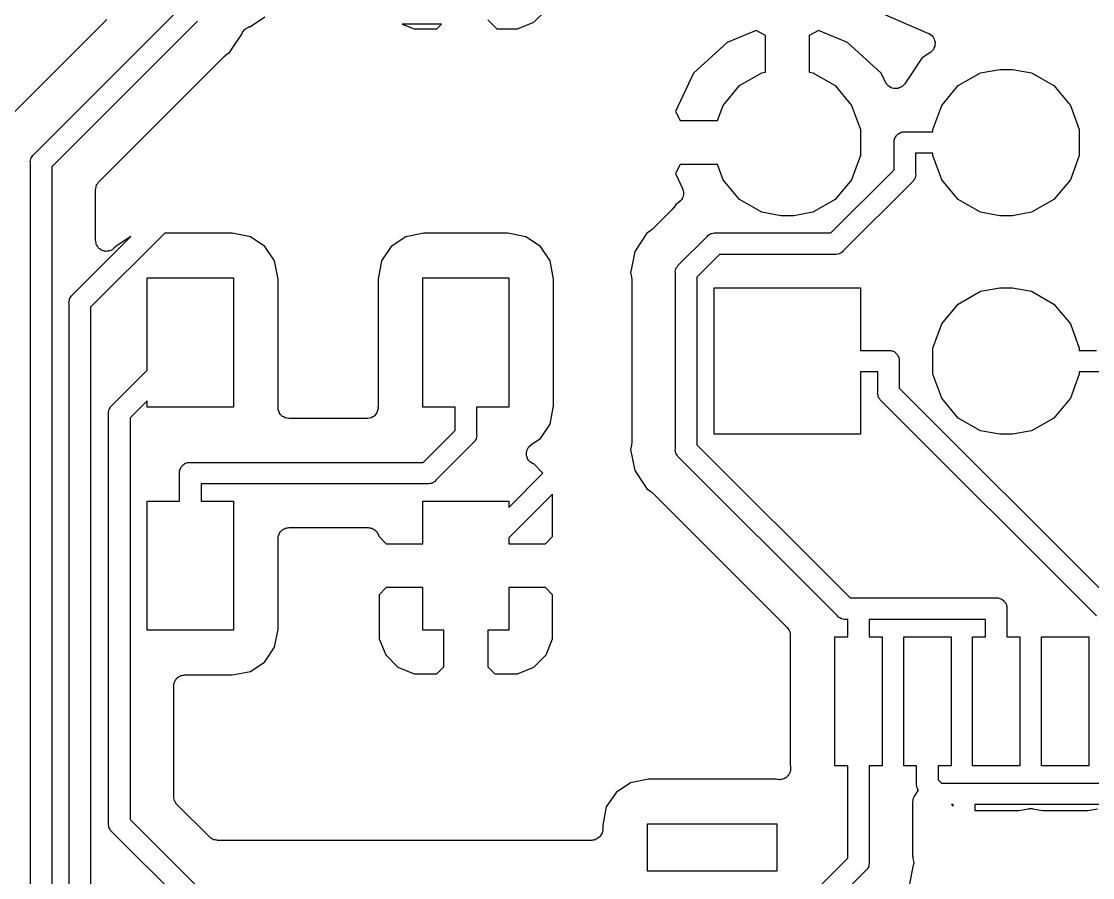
# Model space of a CAD drawing. Extents: x 10 to 287, y -200 to -10.
# Drawn here: x 139.31 to 151.75, y -108.36 to -98.42 of the extents above; entities that cross this region are included whole.
import ezdxf

# ---------------------------------------------------------------- set-up
doc = ezdxf.new("R2010")
doc.units = 0
doc.header["$MEASUREMENT"] = 0
doc.layers.add('BLACK', color=7, linetype='CONTINUOUS')

msp = doc.modelspace()

# ---------------------------------------------------------------- linework, layer by layer
at = {"layer": 'BLACK', "linetype": 'CONTINUOUS'}
for p, q in [((139.458, -99.9609), (141.15, -98.2685)), ((149.118, -98.2386), (149.849, -98.5544)), ((140.307, -98.393), (139.147, -99.5527)), ((141.973, -98.4735), (142.141, -98.3612)), ((144.729, -98.3975), (144.834, -98.503)), ((145.263, -98.4257), (145.406, -98.2828)), ((141.36, -98.4125), (139.667, -100.105)), ((141.886, -98.5329), (141.891, -98.5266)), ((141.891, -98.5266), (141.895, -98.5193)), ((141.895, -98.5193), (141.906, -98.5102)), ((141.906, -98.5102), (141.915, -98.4997)), ((141.915, -98.4997), (141.922, -98.4957)), ((141.922, -98.4957), (141.929, -98.4902)), ((141.929, -98.4902), (141.942, -98.4852)), ((141.942, -98.4852), (141.954, -98.4785)), ((141.954, -98.4785), (141.962, -98.4772)), ((141.962, -98.4772), (141.97, -98.4742)), ((141.97, -98.4742), (141.973, -98.4735)), ((143.735, -98.4453), (143.874, -98.503)), ((144.194, -98.4453), (143.735, -98.4453)), ((143.874, -98.503), (144.137, -98.503)), ((144.137, -98.503), (144.194, -98.4453)), ((144.834, -98.503), (145.076, -98.503)), ((145.076, -98.503), (145.263, -98.4257)), ((147.846, -98.5207), (147.511, -98.6592)), ((147.955, -98.5784), (147.846, -98.5207)), ((148.572, -98.5207), (148.463, -98.5784)), ((148.907, -98.6592), (148.572, -98.5207)), ((141.762, -98.7305), (141.873, -98.5643)), ((141.873, -98.5643), (141.874, -98.558)), ((141.874, -98.558), (141.881, -98.5458)), ((141.881, -98.5458), (141.886, -98.5329)), ((147.955, -99.0037), (147.955, -98.5784)), ((148.463, -98.5784), (148.463, -99.0037)), ((149.849, -98.5544), (149.852, -98.5562)), ((149.852, -98.5562), (149.855, -98.5571)), ((149.855, -98.5571), (149.87, -98.5683)), ((149.87, -98.5683), (149.886, -98.5787)), ((149.886, -98.5787), (149.888, -98.5813)), ((149.888, -98.5813), (149.89, -98.5832)), ((149.89, -98.5832), (149.901, -98.5989)), ((149.901, -98.5989), (149.912, -98.614)), ((149.912, -98.614), (149.913, -98.6171)), ((149.913, -98.6171), (149.915, -98.6198)), ((149.915, -98.6198), (149.919, -98.6382)), ((149.919, -98.6382), (149.925, -98.6563)), ((141.689, -98.805), (141.731, -98.7767)), ((141.731, -98.7767), (141.762, -98.7305)), ((141.762, -98.7305), (141.762, -98.7305)), ((147.511, -98.6592), (147.118, -99.0175)), ((149.3, -99.0175), (148.907, -98.6592)), ((149.869, -98.7766), (149.77, -98.8429)), ((149.872, -98.7743), (149.869, -98.7766)), ((149.874, -98.7729), (149.872, -98.7743)), ((149.887, -98.7592), (149.874, -98.7729)), ((149.901, -98.7461), (149.887, -98.7592)), ((149.903, -98.7432), (149.901, -98.7461)), ((149.905, -98.7408), (149.903, -98.7432)), ((149.912, -98.7235), (149.905, -98.7408)), ((149.921, -98.7065), (149.912, -98.7235)), ((149.922, -98.7003), (149.921, -98.7033)), ((149.921, -98.7033), (149.921, -98.7065)), ((149.923, -98.6815), (149.922, -98.7003)), ((149.925, -98.6627), (149.923, -98.6815)), ((149.925, -98.6563), (149.925, -98.6595)), ((149.925, -98.6595), (149.925, -98.6627)), ((141.115, -99.3753), (141.67, -98.8208)), ((141.67, -98.8208), (141.68, -98.8137)), ((141.68, -98.8137), (141.689, -98.805)), ((149.77, -98.8429), (149.572, -99.139)), ((147.118, -99.0175), (146.909, -99.462)), ((147.654, -99.1608), (147.914, -99.0109)), ((147.914, -99.0109), (147.955, -99.0037)), ((148.463, -99.0037), (148.504, -99.0109)), ((148.504, -99.0109), (148.764, -99.1608)), ((149.349, -99.1228), (149.3, -99.0175)), ((150.194, -99.1608), (150.454, -99.0109)), ((150.454, -99.0109), (150.675, -98.972)), ((150.675, -98.972), (150.823, -98.972)), ((150.823, -98.972), (151.044, -99.0109)), ((151.044, -99.0109), (151.304, -99.1608)), ((149.36, -99.1374), (149.349, -99.1228)), ((149.369, -99.1526), (149.36, -99.1374)), ((149.566, -99.1479), (149.553, -99.1589)), ((149.568, -99.143), (149.566, -99.1479)), ((149.572, -99.139), (149.568, -99.143)), ((147.462, -99.3904), (147.654, -99.1608)), ((148.764, -99.1608), (148.956, -99.3904)), ((149.372, -99.1553), (149.369, -99.1526)), ((149.375, -99.1589), (149.372, -99.1553)), ((149.389, -99.1691), (149.375, -99.1589)), ((149.403, -99.1802), (149.389, -99.1691)), ((149.407, -99.1816), (149.403, -99.1802)), ((149.411, -99.1841), (149.407, -99.1816)), ((149.428, -99.1887), (149.411, -99.1841)), ((149.445, -99.1944), (149.428, -99.1887)), ((149.449, -99.1943), (149.445, -99.1944)), ((149.454, -99.1954), (149.449, -99.1943)), ((149.458, -99.195), (149.454, -99.1954)), ((149.467, -99.1942), (149.458, -99.1952)), ((149.458, -99.1952), (149.458, -99.195)), ((149.471, -99.1938), (149.467, -99.1942)), ((149.489, -99.1934), (149.471, -99.1938)), ((149.491, -99.193), (149.489, -99.1934)), ((149.495, -99.1917), (149.491, -99.193)), ((149.498, -99.1914), (149.495, -99.1917)), ((149.499, -99.1907), (149.498, -99.1914)), ((149.502, -99.1904), (149.499, -99.1907)), ((149.517, -99.183), (149.502, -99.1904)), ((149.532, -99.177), (149.517, -99.183)), ((149.537, -99.1733), (149.532, -99.177)), ((149.542, -99.1708), (149.537, -99.1733)), ((149.553, -99.1589), (149.542, -99.1708)), ((150.002, -99.3904), (150.194, -99.1608)), ((151.304, -99.1608), (151.496, -99.3904)), ((140.212, -100.278), (141.115, -99.3753)), ((147.397, -99.568), (147.462, -99.3904)), ((148.956, -99.3904), (149.059, -99.6721)), ((149.899, -99.6721), (150.002, -99.3904)), ((151.496, -99.3904), (151.599, -99.6721)), ((146.909, -99.462), (146.965, -99.568)), ((146.965, -99.568), (147.397, -99.568)), ((149.059, -99.6721), (149.059, -99.9719)), ((149.454, -99.7786), (149.46, -99.769)), ((149.46, -99.769), (149.464, -99.7585)), ((149.464, -99.7585), (149.471, -99.75)), ((149.471, -99.75), (149.476, -99.7404)), ((149.476, -99.7404), (149.485, -99.7333)), ((149.485, -99.7333), (149.492, -99.7248)), ((149.492, -99.7248), (149.502, -99.7192)), ((149.502, -99.7192), (149.51, -99.7121)), ((149.51, -99.7121), (149.521, -99.7083)), ((149.521, -99.7083), (149.53, -99.7027)), ((149.53, -99.7027), (149.541, -99.7008)), ((149.541, -99.7008), (149.552, -99.697)), ((149.552, -99.697), (149.899, -99.697)), ((149.899, -99.697), (149.899, -99.6721)), ((151.599, -99.6721), (151.599, -99.9719)), ((149.449, -99.8), (149.452, -99.7895)), ((149.449, -99.8111), (149.449, -99.8)), ((149.449, -100.138), (149.449, -99.8111)), ((149.452, -99.7895), (149.454, -99.7786)), ((139.42, -100.026), (139.423, -100.01)), ((139.423, -100.01), (139.426, -100.005)), ((139.426, -100.005), (139.427, -99.9996)), ((139.427, -99.9996), (139.437, -99.986)), ((139.437, -99.986), (139.445, -99.9716)), ((139.445, -99.9716), (139.458, -99.9609)), ((149.059, -99.9719), (148.956, -100.254)), ((149.899, -99.947), (149.699, -99.947)), ((149.699, -99.947), (149.699, -100.184)), ((149.899, -99.9719), (149.899, -99.947)), ((150.002, -100.254), (149.899, -99.9719)), ((151.599, -99.9719), (151.496, -100.254)), ((139.416, -100.042), (139.42, -100.026)), ((139.417, -100.059), (139.416, -100.042)), ((139.417, -113.024), (139.417, -100.059)), ((139.667, -100.105), (139.667, -112.978)), ((146.965, -100.076), (146.909, -100.182)), ((147.397, -100.076), (146.965, -100.076)), ((147.462, -100.254), (147.397, -100.076)), ((148.714, -100.872), (149.449, -100.138)), ((146.909, -100.182), (146.992, -100.358)), ((147.654, -100.483), (147.462, -100.254)), ((148.956, -100.254), (148.764, -100.483)), ((149.679, -100.257), (149.671, -100.271)), ((149.689, -100.243), (149.679, -100.257)), ((149.69, -100.238), (149.689, -100.243)), ((149.693, -100.233), (149.69, -100.238)), ((149.696, -100.216), (149.693, -100.233)), ((149.7, -100.2), (149.696, -100.216)), ((149.699, -100.184), (149.7, -100.2)), ((150.194, -100.483), (150.002, -100.254)), ((151.496, -100.254), (151.304, -100.483)), ((140.175, -100.368), (140.176, -100.362)), ((140.175, -100.96), (140.175, -100.368)), ((140.176, -100.357), (140.18, -100.341)), ((140.176, -100.362), (140.176, -100.357)), ((140.18, -100.341), (140.183, -100.325)), ((140.183, -100.325), (140.186, -100.32)), ((140.186, -100.32), (140.187, -100.314)), ((140.187, -100.314), (140.197, -100.301)), ((140.197, -100.301), (140.205, -100.286)), ((140.205, -100.286), (140.209, -100.283)), ((140.209, -100.283), (140.212, -100.278)), ((146.992, -100.358), (146.993, -100.36)), ((146.993, -100.36), (146.993, -100.361)), ((146.993, -100.361), (146.998, -100.381)), ((146.998, -100.381), (147.004, -100.401)), ((149.658, -100.282), (148.858, -101.082)), ((149.671, -100.271), (149.658, -100.282)), ((146.948, -100.518), (146.913, -100.541)), ((146.949, -100.517), (146.948, -100.518)), ((146.95, -100.516), (146.949, -100.517)), ((146.965, -100.502), (146.95, -100.516)), ((146.98, -100.488), (146.965, -100.502)), ((146.981, -100.485), (146.98, -100.486)), ((146.98, -100.486), (146.98, -100.488)), ((146.99, -100.466), (146.981, -100.485)), ((146.999, -100.448), (146.99, -100.466)), ((147, -100.445), (146.999, -100.446)), ((146.999, -100.446), (146.999, -100.448)), ((147.002, -100.424), (147, -100.445)), ((147.004, -100.404), (147.002, -100.424)), ((147.004, -100.401), (147.004, -100.403)), ((147.004, -100.403), (147.004, -100.404)), ((147.914, -100.633), (147.654, -100.483)), ((148.764, -100.483), (148.504, -100.633)), ((150.454, -100.633), (150.194, -100.483)), ((151.304, -100.483), (151.044, -100.633)), ((146.869, -100.603), (146.639, -100.833)), ((146.876, -100.592), (146.869, -100.603)), ((146.885, -100.583), (146.876, -100.592)), ((146.913, -100.541), (146.885, -100.583)), ((148.135, -100.672), (147.914, -100.633)), ((148.504, -100.633), (148.283, -100.672)), ((150.675, -100.672), (150.454, -100.633)), ((151.044, -100.633), (150.823, -100.672)), ((148.283, -100.672), (148.135, -100.672)), ((150.823, -100.672), (150.675, -100.672)), ((140.978, -100.875), (140.117, -101.735)), ((141.762, -100.875), (140.978, -100.875)), ((141.973, -100.916), (141.762, -100.875)), ((143.988, -100.875), (143.777, -100.916)), ((144.962, -100.875), (143.988, -100.875)), ((145.173, -100.916), (144.962, -100.875)), ((146.577, -100.877), (146.437, -101.087)), ((146.62, -100.849), (146.577, -100.877)), ((146.629, -100.84), (146.62, -100.849)), ((146.639, -100.833), (146.629, -100.84)), ((147.288, -100.9), (147.303, -100.892)), ((147.303, -100.892), (147.316, -100.882)), ((147.316, -100.882), (147.322, -100.881)), ((147.322, -100.881), (147.326, -100.878)), ((147.326, -100.878), (147.343, -100.875)), ((147.343, -100.875), (147.359, -100.871)), ((147.359, -100.871), (147.375, -100.872)), ((147.375, -100.872), (148.714, -100.872)), ((139.908, -101.591), (140.584, -100.915)), ((140.176, -100.967), (140.175, -100.96)), ((140.176, -100.974), (140.176, -100.967)), ((140.18, -100.988), (140.176, -100.974)), ((140.183, -101.003), (140.18, -100.988)), ((140.186, -101.009), (140.183, -101.003)), ((140.188, -101.016), (140.186, -101.009)), ((140.197, -101.028), (140.188, -101.016)), ((140.577, -100.916), (140.409, -101.029)), ((140.584, -100.915), (140.577, -100.916)), ((142.141, -101.029), (141.973, -100.916)), ((143.777, -100.916), (143.609, -101.029)), ((145.341, -101.029), (145.173, -100.916)), ((146.949, -101.241), (147.278, -100.913)), ((147.278, -100.913), (147.288, -100.9)), ((140.205, -101.041), (140.197, -101.028)), ((140.21, -101.046), (140.205, -101.041)), ((140.214, -101.052), (140.21, -101.046)), ((140.227, -101.06), (140.214, -101.052)), ((140.239, -101.07), (140.227, -101.06)), ((140.245, -101.072), (140.239, -101.07)), ((140.251, -101.076), (140.245, -101.072)), ((140.266, -101.08), (140.251, -101.076)), ((140.28, -101.085), (140.266, -101.08)), ((140.287, -101.085), (140.28, -101.085)), ((140.294, -101.087), (140.287, -101.085)), ((140.309, -101.085), (140.294, -101.087)), ((140.324, -101.085), (140.309, -101.085)), ((140.331, -101.082), (140.324, -101.085)), ((140.338, -101.082), (140.331, -101.082)), ((140.351, -101.075), (140.338, -101.082)), ((140.366, -101.07), (140.351, -101.075)), ((140.371, -101.065), (140.366, -101.07)), ((140.377, -101.062), (140.371, -101.065)), ((140.388, -101.051), (140.377, -101.062)), ((140.399, -101.041), (140.388, -101.051)), ((140.403, -101.035), (140.399, -101.041)), ((140.408, -101.03), (140.403, -101.035)), ((140.409, -101.029), (140.408, -101.03)), ((142.254, -101.197), (142.141, -101.029)), ((143.609, -101.029), (143.496, -101.197)), ((145.454, -101.197), (145.341, -101.029)), ((146.437, -101.087), (146.398, -101.283)), ((147.422, -101.122), (147.159, -101.385)), ((148.76, -101.122), (147.422, -101.122)), ((148.777, -101.124), (148.76, -101.122)), ((148.793, -101.119), (148.777, -101.124)), ((148.809, -101.117), (148.793, -101.119)), ((148.814, -101.114), (148.809, -101.117)), ((148.819, -101.112), (148.814, -101.114)), ((148.833, -101.103), (148.819, -101.112)), ((148.847, -101.095), (148.833, -101.103)), ((148.858, -101.082), (148.847, -101.095)), ((142.295, -101.408), (142.254, -101.197)), ((143.496, -101.197), (143.455, -101.408)), ((145.495, -101.408), (145.454, -101.197)), ((146.928, -101.266), (146.936, -101.252)), ((146.936, -101.252), (146.949, -101.241)), ((146.398, -101.283), (146.388, -101.334)), ((146.388, -101.334), (146.398, -101.384)), ((146.398, -101.283), (146.398, -101.283)), ((146.398, -101.384), (146.398, -101.396)), ((146.907, -101.322), (146.911, -101.306)), ((146.909, -101.339), (146.907, -101.322)), ((146.909, -103.382), (146.909, -101.339)), ((146.911, -101.306), (146.914, -101.29)), ((146.914, -101.29), (146.917, -101.285)), ((146.917, -101.285), (146.919, -101.28)), ((146.919, -101.28), (146.928, -101.266)), ((147.159, -101.385), (147.159, -103.336)), ((140.775, -102.468), (140.775, -101.395)), ((140.775, -101.395), (141.775, -101.395)), ((141.775, -101.395), (141.775, -102.895)), ((142.295, -102.895), (142.295, -101.408)), ((143.455, -101.408), (143.455, -102.895)), ((143.975, -102.895), (143.975, -101.395)), ((143.975, -101.395), (144.975, -101.395)), ((144.975, -101.395), (144.975, -102.895)), ((145.495, -102.882), (145.495, -101.408)), ((146.398, -101.396), (146.401, -101.408)), ((146.401, -101.408), (146.401, -103.313)), ((147.359, -103.212), (147.359, -101.512)), ((147.359, -101.512), (149.059, -101.512)), ((149.059, -101.512), (149.059, -102.237)), ((150.454, -101.551), (150.675, -101.512)), ((150.675, -101.512), (150.823, -101.512)), ((150.823, -101.512), (151.044, -101.551)), ((139.873, -101.64), (139.876, -101.635)), ((139.876, -101.635), (139.877, -101.63)), ((139.877, -101.63), (139.887, -101.616)), ((139.887, -101.616), (139.895, -101.602)), ((139.895, -101.602), (139.908, -101.591)), ((150.194, -101.701), (150.454, -101.551)), ((151.044, -101.551), (151.304, -101.701)), ((139.866, -101.672), (139.87, -101.656)), ((139.867, -101.689), (139.866, -101.672)), ((139.867, -112.837), (139.867, -101.689)), ((139.87, -101.656), (139.873, -101.64)), ((140.117, -101.735), (140.117, -112.791)), ((150.002, -101.93), (150.194, -101.701)), ((151.304, -101.701), (151.496, -101.93)), ((149.899, -102.212), (150.002, -101.93)), ((151.496, -101.93), (151.599, -102.212)), ((149.059, -102.237), (149.406, -102.237)), ((149.406, -102.237), (149.417, -102.241)), ((149.417, -102.241), (149.428, -102.243)), ((149.428, -102.243), (149.437, -102.248)), ((149.437, -102.248), (149.448, -102.252)), ((149.448, -102.252), (149.456, -102.259)), ((149.456, -102.259), (149.466, -102.265)), ((149.899, -102.512), (149.899, -102.212)), ((151.599, -102.212), (151.599, -102.237)), ((151.599, -102.237), (151.799, -102.237)), ((149.466, -102.265), (149.473, -102.273)), ((149.473, -102.273), (149.482, -102.28)), ((149.482, -102.28), (149.487, -102.29)), ((149.487, -102.29), (149.494, -102.299)), ((149.494, -102.299), (149.498, -102.309)), ((149.498, -102.309), (149.504, -102.319)), ((149.504, -102.319), (149.506, -102.33)), ((149.506, -102.33), (149.509, -102.34)), ((149.509, -102.34), (149.509, -102.678)), ((140.365, -102.878), (140.775, -102.468)), ((149.259, -102.487), (149.059, -102.487)), ((149.059, -102.487), (149.059, -103.212)), ((149.259, -102.724), (149.259, -102.487)), ((151.946, -102.487), (151.599, -102.487)), ((151.599, -102.487), (151.599, -102.512)), ((150.002, -102.794), (149.899, -102.512)), ((151.599, -102.512), (151.496, -102.794)), ((149.258, -102.74), (149.259, -102.724)), ((149.262, -102.756), (149.258, -102.74)), ((149.265, -102.773), (149.262, -102.756)), ((149.509, -102.678), (151.945, -105.114)), ((140.352, -102.889), (140.365, -102.878)), ((140.775, -102.822), (140.575, -103.022)), ((140.775, -102.895), (140.775, -102.822)), ((145.454, -103.093), (145.495, -102.882)), ((149.268, -102.778), (149.265, -102.773)), ((149.269, -102.783), (149.268, -102.778)), ((149.279, -102.797), (149.269, -102.783)), ((149.287, -102.811), (149.279, -102.797)), ((149.3, -102.822), (149.287, -102.811)), ((151.801, -105.323), (149.3, -102.822)), ((150.194, -103.023), (150.002, -102.794)), ((151.496, -102.794), (151.304, -103.023)), ((140.323, -102.959), (140.327, -102.943)), ((140.325, -102.976), (140.323, -102.959)), ((140.325, -107.732), (140.325, -102.976)), ((140.327, -102.943), (140.33, -102.927)), ((140.33, -102.927), (140.333, -102.922)), ((140.333, -102.922), (140.335, -102.917)), ((140.335, -102.917), (140.344, -102.903)), ((140.344, -102.903), (140.352, -102.889)), ((141.775, -102.895), (140.775, -102.895)), ((142.296, -102.897), (142.295, -102.895)), ((142.295, -102.922), (142.296, -102.901)), ((142.296, -102.923), (142.295, -102.922)), ((142.296, -102.901), (142.296, -102.897)), ((142.296, -102.925), (142.296, -102.923)), ((142.303, -102.944), (142.296, -102.925)), ((142.31, -102.964), (142.303, -102.944)), ((142.31, -102.965), (142.31, -102.964)), ((142.311, -102.966), (142.31, -102.965)), ((142.324, -102.982), (142.311, -102.966)), ((142.337, -102.998), (142.324, -102.982)), ((142.338, -102.999), (142.337, -102.998)), ((142.339, -103), (142.338, -102.999)), ((142.357, -103.01), (142.339, -103)), ((143.411, -103), (143.393, -103.01)), ((143.412, -102.999), (143.411, -103)), ((143.413, -102.998), (143.412, -102.999)), ((143.426, -102.982), (143.413, -102.998)), ((143.439, -102.966), (143.426, -102.982)), ((143.44, -102.965), (143.439, -102.966)), ((143.447, -102.944), (143.44, -102.964)), ((143.44, -102.964), (143.44, -102.965)), ((143.454, -102.925), (143.447, -102.944)), ((143.455, -102.895), (143.454, -102.897)), ((143.454, -102.897), (143.454, -102.901)), ((143.454, -102.901), (143.455, -102.922)), ((143.455, -102.922), (143.454, -102.923)), ((143.454, -102.923), (143.454, -102.925)), ((144.35, -102.895), (143.975, -102.895)), ((144.35, -103.169), (144.35, -102.895)), ((144.975, -102.895), (144.6, -102.895)), ((144.6, -102.895), (144.6, -103.215)), ((140.575, -103.022), (140.575, -107.686)), ((142.375, -103.021), (142.357, -103.01)), ((142.376, -103.021), (142.375, -103.021)), ((142.377, -103.022), (142.376, -103.021)), ((142.398, -103.026), (142.377, -103.022)), ((142.418, -103.03), (142.398, -103.026)), ((142.42, -103.029), (142.418, -103.03)), ((142.421, -103.03), (142.42, -103.029)), ((143.329, -103.03), (142.421, -103.03)), ((143.33, -103.029), (143.329, -103.03)), ((143.332, -103.03), (143.33, -103.029)), ((143.352, -103.026), (143.332, -103.03)), ((143.373, -103.022), (143.352, -103.026)), ((143.374, -103.021), (143.373, -103.022)), ((143.375, -103.021), (143.374, -103.021)), ((143.393, -103.01), (143.375, -103.021)), ((145.341, -103.261), (145.454, -103.093)), ((150.454, -103.173), (150.194, -103.023)), ((151.304, -103.023), (151.044, -103.173)), ((143.981, -103.538), (144.35, -103.169)), ((144.597, -103.247), (144.594, -103.264)), ((144.601, -103.231), (144.597, -103.247)), ((144.6, -103.215), (144.601, -103.231)), ((149.059, -103.212), (147.359, -103.212)), ((150.675, -103.212), (150.454, -103.173)), ((150.823, -103.212), (150.675, -103.212)), ((151.044, -103.173), (150.823, -103.212)), ((144.56, -103.313), (144.125, -103.747)), ((144.572, -103.302), (144.56, -103.313)), ((144.581, -103.288), (144.572, -103.302)), ((144.59, -103.274), (144.581, -103.288)), ((144.591, -103.269), (144.59, -103.274)), ((144.594, -103.264), (144.591, -103.269)), ((145.192, -103.386), (145.199, -103.369)), ((145.199, -103.369), (145.201, -103.366)), ((145.201, -103.366), (145.203, -103.363)), ((145.203, -103.363), (145.216, -103.35)), ((145.216, -103.35), (145.228, -103.337)), ((145.228, -103.337), (145.232, -103.335)), ((145.232, -103.335), (145.235, -103.332)), ((145.235, -103.332), (145.341, -103.261)), ((146.398, -103.337), (146.388, -103.387)), ((146.401, -103.313), (146.398, -103.325)), ((146.398, -103.325), (146.398, -103.337)), ((147.159, -103.336), (148.937, -105.114)), ((145.179, -103.446), (145.181, -103.428)), ((145.18, -103.45), (145.179, -103.446)), ((145.18, -103.454), (145.18, -103.45)), ((145.185, -103.471), (145.18, -103.454)), ((145.181, -103.428), (145.182, -103.41)), ((145.182, -103.41), (145.183, -103.406)), ((145.183, -103.406), (145.184, -103.402)), ((145.184, -103.402), (145.192, -103.386)), ((145.19, -103.489), (145.185, -103.471)), ((145.192, -103.492), (145.19, -103.489)), ((145.193, -103.496), (145.192, -103.492)), ((145.204, -103.511), (145.193, -103.496)), ((146.388, -103.387), (146.437, -103.634)), ((146.907, -103.398), (146.909, -103.382)), ((146.911, -103.414), (146.907, -103.398)), ((146.914, -103.431), (146.911, -103.414)), ((146.917, -103.436), (146.914, -103.431)), ((146.919, -103.441), (146.917, -103.436)), ((146.928, -103.455), (146.919, -103.441)), ((146.936, -103.469), (146.928, -103.455)), ((146.949, -103.48), (146.936, -103.469)), ((148.793, -105.323), (146.949, -103.48)), ((141.154, -103.63), (141.156, -103.619)), ((141.156, -103.619), (141.161, -103.61)), ((141.161, -103.61), (141.165, -103.599)), ((141.165, -103.599), (141.172, -103.591)), ((141.172, -103.591), (141.178, -103.581)), ((141.178, -103.581), (141.186, -103.574)), ((141.186, -103.574), (141.193, -103.565)), ((141.193, -103.565), (141.203, -103.56)), ((141.203, -103.56), (141.212, -103.553)), ((141.212, -103.553), (141.222, -103.549)), ((141.222, -103.549), (141.232, -103.543)), ((141.232, -103.543), (141.243, -103.541)), ((141.243, -103.541), (141.253, -103.538)), ((141.253, -103.538), (143.981, -103.538)), ((145.214, -103.526), (145.204, -103.511)), ((145.217, -103.528), (145.214, -103.526)), ((145.22, -103.531), (145.217, -103.528)), ((145.235, -103.541), (145.22, -103.531)), ((145.25, -103.552), (145.235, -103.541)), ((145.254, -103.553), (145.25, -103.552)), ((145.257, -103.555), (145.254, -103.553)), ((145.263, -103.557), (145.257, -103.555)), ((145.371, -103.665), (145.263, -103.557)), ((141.15, -103.641), (141.154, -103.63)), ((141.15, -103.685), (141.15, -103.641)), ((141.15, -103.988), (141.15, -103.685)), ((141.15, -103.685), (141.15, -103.685)), ((144.125, -103.747), (144.114, -103.76)), ((144.975, -104.061), (145.371, -103.665)), ((146.437, -103.634), (146.542, -103.791)), ((144.027, -103.788), (141.4, -103.788)), ((141.4, -103.788), (141.4, -103.988)), ((144.044, -103.789), (144.027, -103.788)), ((144.06, -103.785), (144.044, -103.789)), ((144.076, -103.782), (144.06, -103.785)), ((144.081, -103.779), (144.076, -103.782)), ((144.086, -103.778), (144.081, -103.779)), ((144.1, -103.768), (144.086, -103.778)), ((144.114, -103.76), (144.1, -103.768)), ((146.542, -103.791), (146.542, -103.791)), ((146.542, -103.791), (146.577, -103.844)), ((146.577, -103.844), (146.62, -103.872)), ((146.62, -103.872), (146.629, -103.881)), ((140.775, -105.488), (140.775, -103.988)), ((140.775, -103.988), (141.15, -103.988)), ((141.4, -103.988), (141.775, -103.988)), ((141.775, -103.988), (141.775, -105.488)), ((143.975, -104.484), (143.975, -103.988)), ((143.975, -103.988), (144.975, -103.988)), ((145.483, -103.907), (144.975, -104.415)), ((144.975, -103.988), (144.975, -104.061)), ((145.483, -104.4), (145.483, -103.907)), ((146.629, -103.881), (146.639, -103.888)), ((146.639, -103.888), (148.206, -105.455)), ((142.303, -104.379), (142.309, -104.37)), ((142.309, -104.37), (142.312, -104.359)), ((142.312, -104.359), (142.32, -104.351)), ((142.32, -104.351), (142.325, -104.341)), ((142.325, -104.341), (142.334, -104.334)), ((142.334, -104.334), (142.341, -104.325)), ((142.341, -104.325), (142.35, -104.32)), ((142.35, -104.32), (142.359, -104.313)), ((142.359, -104.313), (142.369, -104.309)), ((142.369, -104.309), (142.379, -104.303)), ((142.379, -104.303), (142.39, -104.301)), ((142.39, -104.301), (142.4, -104.298)), ((142.4, -104.298), (142.411, -104.298)), ((142.411, -104.298), (142.422, -104.296)), ((142.422, -104.296), (143.34, -104.296)), ((143.34, -104.296), (143.351, -104.298)), ((143.351, -104.298), (143.362, -104.298)), ((143.362, -104.298), (143.372, -104.301)), ((143.372, -104.301), (143.383, -104.303)), ((143.383, -104.303), (143.393, -104.309)), ((143.393, -104.309), (143.403, -104.313)), ((143.403, -104.313), (143.412, -104.32)), ((143.412, -104.32), (143.422, -104.325)), ((143.422, -104.325), (143.429, -104.334)), ((143.429, -104.334), (143.437, -104.341)), ((143.437, -104.341), (143.443, -104.351)), ((143.443, -104.351), (143.45, -104.359)), ((143.45, -104.359), (143.454, -104.37)), ((143.454, -104.37), (143.459, -104.379)), ((142.295, -104.423), (142.297, -104.412)), ((142.295, -105.475), (142.295, -104.423)), ((142.297, -104.401), (142.301, -104.39)), ((142.297, -104.412), (142.297, -104.401)), ((142.301, -104.39), (142.303, -104.379)), ((143.459, -104.379), (143.461, -104.39)), ((143.461, -104.39), (143.463, -104.396)), ((143.463, -104.396), (143.551, -104.484)), ((143.551, -104.484), (143.975, -104.484)), ((144.975, -104.415), (144.975, -104.484)), ((144.975, -104.484), (145.399, -104.484)), ((145.399, -104.484), (145.483, -104.4)), ((143.551, -104.992), (143.467, -105.076)), ((143.975, -104.992), (143.551, -104.992)), ((143.975, -105.488), (143.975, -104.992)), ((144.975, -104.992), (144.975, -105.488)), ((145.399, -104.992), (144.975, -104.992)), ((145.483, -105.076), (145.399, -104.992)), ((143.467, -105.076), (143.467, -105.589)), ((145.483, -105.589), (145.483, -105.076)), ((148.937, -105.114), (150.657, -105.114)), ((150.657, -105.114), (150.667, -105.117)), ((150.667, -105.117), (150.678, -105.119)), ((150.678, -105.119), (150.688, -105.125)), ((150.688, -105.125), (150.698, -105.129)), ((150.698, -105.129), (150.707, -105.136)), ((150.707, -105.136), (150.717, -105.141)), ((150.717, -105.141), (150.724, -105.15)), ((150.724, -105.15), (150.732, -105.157)), ((150.732, -105.157), (150.738, -105.167)), ((150.738, -105.167), (150.745, -105.175)), ((150.745, -105.175), (150.749, -105.186)), ((150.749, -105.186), (150.754, -105.195)), ((150.754, -105.195), (150.756, -105.206)), ((150.756, -105.206), (150.76, -105.217)), ((150.76, -105.217), (150.76, -105.564)), ((148.803, -105.336), (148.793, -105.323)), ((148.818, -105.344), (148.803, -105.336)), ((148.831, -105.354), (148.818, -105.344)), ((148.837, -105.355), (148.831, -105.354)), ((148.841, -105.358), (148.837, -105.355)), ((148.858, -105.361), (148.841, -105.358)), ((148.874, -105.365), (148.858, -105.361)), ((148.89, -105.364), (148.874, -105.365)), ((148.91, -105.364), (148.89, -105.364)), ((148.91, -105.564), (148.91, -105.364)), ((150.51, -105.364), (149.16, -105.364)), ((149.16, -105.364), (149.16, -105.564)), ((150.51, -105.564), (150.51, -105.364)), ((141.775, -105.488), (140.775, -105.488)), ((142.254, -105.686), (142.295, -105.475)), ((144.221, -105.488), (143.975, -105.488)), ((144.221, -105.912), (144.221, -105.488)), ((144.975, -105.488), (144.729, -105.488)), ((144.729, -105.488), (144.729, -105.912)), ((148.206, -105.455), (148.216, -105.47)), ((148.216, -105.47), (148.228, -105.484)), ((148.228, -105.484), (148.229, -105.488)), ((148.229, -105.488), (148.231, -105.491)), ((148.231, -105.491), (148.236, -105.509)), ((143.467, -105.589), (143.544, -105.776)), ((145.406, -105.776), (145.483, -105.589)), ((148.236, -105.509), (148.242, -105.526)), ((148.241, -105.57), (148.24, -105.577)), ((148.24, -105.577), (148.24, -107.051)), ((148.243, -105.534), (148.241, -105.552)), ((148.241, -105.552), (148.241, -105.57)), ((148.242, -105.526), (148.242, -105.53)), ((148.242, -105.53), (148.243, -105.534)), ((148.76, -107.064), (148.76, -105.564)), ((148.76, -105.564), (148.91, -105.564)), ((149.16, -105.564), (149.31, -105.564)), ((149.31, -105.564), (149.31, -107.064)), ((149.56, -107.064), (149.56, -105.564)), ((149.56, -105.564), (150.11, -105.564)), ((150.11, -105.564), (150.11, -107.064)), ((150.36, -107.064), (150.36, -105.564)), ((150.36, -105.564), (150.51, -105.564)), ((150.76, -105.564), (150.91, -105.564)), ((150.91, -105.564), (150.91, -107.064)), ((151.16, -107.064), (151.16, -105.564)), ((151.16, -105.564), (151.71, -105.564)), ((151.71, -105.564), (151.71, -107.064)), ((142.141, -105.854), (142.254, -105.686)), ((141.973, -105.967), (142.141, -105.854)), ((143.544, -105.776), (143.687, -105.919)), ((145.263, -105.919), (145.406, -105.776)), ((141.762, -106.008), (141.973, -105.967)), ((143.687, -105.919), (143.874, -105.996)), ((144.137, -105.996), (144.221, -105.912)), ((144.729, -105.912), (144.813, -105.996)), ((145.076, -105.996), (145.263, -105.919)), ((141.085, -106.113), (141.088, -106.103)), ((141.085, -106.124), (141.085, -106.113)), ((141.088, -106.103), (141.09, -106.092)), ((141.09, -106.092), (141.096, -106.082)), ((141.096, -106.082), (141.1, -106.072)), ((141.1, -106.072), (141.107, -106.063)), ((141.107, -106.063), (141.112, -106.054)), ((141.112, -106.054), (141.121, -106.047)), ((141.121, -106.047), (141.128, -106.038)), ((141.128, -106.038), (141.138, -106.033)), ((141.138, -106.033), (141.146, -106.025)), ((141.146, -106.025), (141.157, -106.022)), ((141.157, -106.022), (141.166, -106.016)), ((141.166, -106.016), (141.177, -106.014)), ((141.177, -106.014), (141.188, -106.01)), ((141.188, -106.01), (141.199, -106.01)), ((141.199, -106.01), (141.21, -106.008)), ((141.21, -106.008), (141.762, -106.008)), ((143.874, -105.996), (144.137, -105.996)), ((144.813, -105.996), (145.076, -105.996)), ((141.083, -106.135), (141.085, -106.124)), ((141.083, -107.422), (141.083, -106.135)), ((148.24, -107.051), (148.244, -107.074)), ((148.244, -107.074), (148.244, -107.087)), ((148.244, -107.087), (148.246, -107.101)), ((148.246, -107.101), (148.245, -107.109)), ((148.245, -107.109), (148.245, -107.118)), ((148.91, -107.064), (148.76, -107.064)), ((148.91, -108.138), (148.91, -107.064)), ((149.31, -107.064), (149.16, -107.064)), ((149.16, -107.064), (149.16, -108.184)), ((149.71, -107.064), (149.56, -107.064)), ((149.71, -107.271), (149.71, -107.064)), ((150.11, -107.064), (149.96, -107.064)), ((149.96, -107.064), (149.96, -107.225)), ((150.91, -107.064), (150.36, -107.064)), ((151.71, -107.064), (151.16, -107.064)), ((146.598, -107.219), (146.387, -107.26)), ((148.072, -107.219), (146.598, -107.219)), ((148.095, -107.223), (148.072, -107.219)), ((148.108, -107.223), (148.095, -107.223)), ((148.122, -107.225), (148.108, -107.223)), ((148.13, -107.224), (148.122, -107.225)), ((148.139, -107.224), (148.13, -107.224)), ((148.152, -107.219), (148.139, -107.224)), ((148.165, -107.217), (148.152, -107.219)), ((148.173, -107.212), (148.165, -107.217)), ((148.18, -107.21), (148.173, -107.212)), ((148.191, -107.201), (148.18, -107.21)), ((148.203, -107.194), (148.191, -107.201)), ((148.208, -107.187), (148.203, -107.194)), ((148.215, -107.182), (148.208, -107.187)), ((148.222, -107.17), (148.215, -107.182)), ((148.231, -107.159), (148.222, -107.17)), ((148.233, -107.152), (148.231, -107.159)), ((148.238, -107.144), (148.233, -107.152)), ((148.24, -107.131), (148.238, -107.144)), ((148.245, -107.118), (148.24, -107.131)), ((149.96, -107.225), (149.999, -107.264)), ((146.387, -107.26), (146.219, -107.373)), ((149.689, -107.411), (149.729, -107.351)), ((149.709, -107.288), (149.71, -107.271)), ((149.713, -107.304), (149.709, -107.288)), ((149.716, -107.32), (149.713, -107.304)), ((149.719, -107.325), (149.716, -107.32)), ((149.72, -107.33), (149.719, -107.325)), ((149.729, -107.344), (149.72, -107.33)), ((149.732, -107.348), (149.729, -107.344)), ((149.729, -107.351), (149.732, -107.348)), ((149.999, -107.264), (156.11, -107.264)), ((141.084, -107.428), (141.083, -107.422)), ((141.083, -107.434), (141.084, -107.428)), ((141.087, -107.45), (141.083, -107.434)), ((141.09, -107.466), (141.087, -107.45)), ((141.093, -107.471), (141.09, -107.466)), ((141.094, -107.476), (141.093, -107.471)), ((141.104, -107.49), (141.094, -107.476)), ((146.219, -107.373), (146.106, -107.541)), ((149.668, -107.481), (149.671, -107.466)), ((149.668, -108.114), (149.668, -107.481)), ((149.671, -107.466), (149.672, -107.451)), ((149.672, -107.451), (149.674, -107.445)), ((149.674, -107.445), (149.676, -107.438)), ((149.676, -107.438), (149.683, -107.424)), ((149.683, -107.424), (149.689, -107.411)), ((141.112, -107.504), (141.104, -107.49)), ((141.117, -107.508), (141.112, -107.504)), ((141.12, -107.512), (141.117, -107.508)), ((141.5, -107.893), (141.12, -107.512)), ((146.106, -107.541), (146.065, -107.752)), ((150.115, -107.514), (150.117, -107.515)), ((150.135, -107.514), (150.115, -107.514)), ((150.117, -107.515), (150.135, -107.534)), ((150.135, -107.534), (150.135, -107.514)), ((150.385, -107.514), (150.385, -107.584)), ((155.955, -107.514), (150.385, -107.514)), ((150.385, -107.584), (150.897, -107.584)), ((150.897, -107.584), (151.01, -107.562)), ((151.01, -107.562), (151.013, -107.562)), ((151.013, -107.562), (151.016, -107.561)), ((151.016, -107.561), (151.035, -107.561)), ((151.035, -107.561), (151.054, -107.561)), ((151.054, -107.561), (151.057, -107.562)), ((151.057, -107.562), (151.06, -107.562)), ((151.06, -107.562), (151.173, -107.584)), ((151.173, -107.584), (151.697, -107.584)), ((151.697, -107.584), (151.81, -107.562)), ((140.323, -107.748), (140.325, -107.732)), ((140.575, -107.686), (141.327, -108.438)), ((140.327, -107.764), (140.323, -107.748)), ((140.33, -107.781), (140.327, -107.764)), ((140.333, -107.786), (140.33, -107.781)), ((140.335, -107.791), (140.333, -107.786)), ((140.344, -107.805), (140.335, -107.791)), ((140.352, -107.819), (140.344, -107.805)), ((140.365, -107.83), (140.352, -107.819)), ((141.15, -108.614), (140.365, -107.83)), ((146.057, -107.845), (146.047, -107.863)), ((146.058, -107.843), (146.057, -107.844)), ((146.057, -107.844), (146.057, -107.845)), ((146.061, -107.822), (146.058, -107.843)), ((146.065, -107.802), (146.061, -107.822)), ((146.065, -107.752), (146.065, -107.802)), ((146.585, -108.289), (146.585, -107.739)), ((146.585, -107.739), (148.085, -107.739)), ((148.085, -107.739), (148.085, -108.289)), ((141.505, -107.896), (141.5, -107.893)), ((141.508, -107.9), (141.505, -107.896)), ((141.523, -107.908), (141.508, -107.9)), ((141.536, -107.918), (141.523, -107.908)), ((141.542, -107.919), (141.536, -107.918)), ((141.546, -107.922), (141.542, -107.919)), ((141.563, -107.925), (141.546, -107.922)), ((141.579, -107.929), (141.563, -107.925)), ((141.584, -107.929), (141.579, -107.929)), ((141.59, -107.93), (141.584, -107.929)), ((145.934, -107.93), (141.59, -107.93)), ((145.946, -107.928), (145.934, -107.93)), ((145.958, -107.927), (145.946, -107.928)), ((145.962, -107.926), (145.958, -107.927)), ((145.971, -107.923), (145.962, -107.926)), ((145.977, -107.922), (145.971, -107.923)), ((145.984, -107.918), (145.977, -107.922)), ((146.001, -107.912), (145.984, -107.918)), ((146.002, -107.911), (146.001, -107.912)), ((146.003, -107.91), (146.002, -107.911)), ((146.019, -107.897), (146.003, -107.91)), ((146.035, -107.884), (146.019, -107.897)), ((146.036, -107.882), (146.035, -107.884)), ((146.037, -107.881), (146.036, -107.882)), ((146.047, -107.863), (146.037, -107.881)), ((148.359, -108.689), (148.91, -108.138)), ((149.157, -108.216), (149.154, -108.233)), ((149.161, -108.2), (149.157, -108.216)), ((149.16, -108.184), (149.161, -108.2)), ((149.67, -108.127), (149.668, -108.114)), ((149.67, -108.139), (149.67, -108.127)), ((149.68, -108.189), (149.67, -108.139)), ((149.67, -108.239), (149.68, -108.189)), ((148.085, -108.289), (146.585, -108.289)), ((149.12, -108.282), (148.503, -108.899)), ((149.132, -108.271), (149.12, -108.282)), ((149.141, -108.257), (149.132, -108.271)), ((149.15, -108.243), (149.141, -108.257)), ((149.151, -108.238), (149.15, -108.243)), ((149.154, -108.233), (149.151, -108.238)), ((149.631, -108.436), (149.67, -108.239)), ((149.67, -108.239), (149.67, -108.239))]:
    msp.add_line(p, q, dxfattribs=at)

doc.saveas('drawing.dxf')
